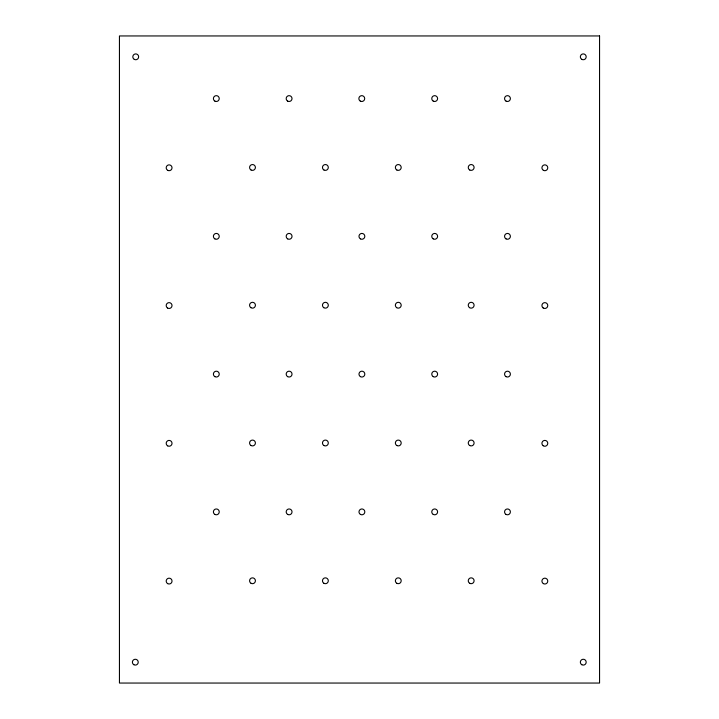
<?xml version="1.0" encoding="UTF-8"?>
<svg xmlns="http://www.w3.org/2000/svg" width="719" height="719" viewBox="0 0 719 719"><rect width="100%" height="100%" fill="white"/><g stroke="black" fill="none" stroke-linecap="round" stroke-linejoin="round"><path stroke-width="1.08" d="M599.556 35.95L119.444 35.95L119.444 683.05L599.556 683.05L599.556 35.95M133.851 664.707A2.921 2.921 0 0 0 138.237 662.172A2.921 2.921 0 0 0 133.851 659.647A2.921 2.921 0 0 0 133.851 664.707M134.264 59.353A2.921 2.921 0 0 0 138.65 56.828A2.921 2.921 0 0 0 134.264 54.293A2.921 2.921 0 0 0 134.264 59.353M581.806 664.707A2.921 2.921 0 0 0 586.192 662.172A2.921 2.921 0 0 0 581.806 659.647A2.921 2.921 0 0 0 581.806 664.707M581.806 59.353A2.921 2.921 0 0 0 586.192 56.828A2.921 2.921 0 0 0 581.806 54.293A2.921 2.921 0 0 0 581.806 59.353M360.318 101.109A2.921 2.921 0 0 0 364.704 98.575A2.921 2.921 0 0 0 360.318 96.049A2.921 2.921 0 0 0 360.318 101.109M287.636 101.1A2.921 2.921 0 0 0 292.022 98.575A2.921 2.921 0 0 0 287.636 96.04A2.921 2.921 0 0 0 287.636 101.1M214.855 101.1A2.921 2.921 0 0 0 219.241 98.575A2.921 2.921 0 0 0 214.855 96.04A2.921 2.921 0 0 0 214.855 101.1M433.224 101.1A2.921 2.921 0 0 0 437.601 98.575A2.921 2.921 0 0 0 433.224 96.04A2.921 2.921 0 0 0 433.224 101.1M506.014 101.1A2.921 2.921 0 0 0 510.391 98.575A2.921 2.921 0 0 0 506.014 96.04A2.921 2.921 0 0 0 506.014 101.1M214.855 238.87A2.921 2.921 0 0 0 219.241 236.344A2.921 2.921 0 0 0 214.855 233.81A2.921 2.921 0 0 0 214.855 238.87M287.645 238.87A2.921 2.921 0 0 0 292.031 236.344A2.921 2.921 0 0 0 287.645 233.81A2.921 2.921 0 0 0 287.645 238.87M360.435 238.87A2.921 2.921 0 0 0 364.821 236.344A2.921 2.921 0 0 0 360.435 233.81A2.921 2.921 0 0 0 360.435 238.87M433.224 238.87A2.921 2.921 0 0 0 437.601 236.344A2.921 2.921 0 0 0 433.224 233.81A2.921 2.921 0 0 0 433.224 238.87M506.014 238.87A2.921 2.921 0 0 0 510.391 236.344A2.921 2.921 0 0 0 506.014 233.81A2.921 2.921 0 0 0 506.014 238.87M214.855 376.639A2.921 2.921 0 0 0 219.241 374.114A2.921 2.921 0 0 0 214.855 371.579A2.921 2.921 0 0 0 214.855 376.639M287.645 376.639A2.921 2.921 0 0 0 292.031 374.114A2.921 2.921 0 0 0 287.645 371.579A2.921 2.921 0 0 0 287.645 376.639M360.435 376.639A2.921 2.921 0 0 0 364.821 374.114A2.921 2.921 0 0 0 360.435 371.579A2.921 2.921 0 0 0 360.435 376.639M433.224 376.639A2.921 2.921 0 0 0 437.601 374.114A2.921 2.921 0 0 0 433.224 371.579A2.921 2.921 0 0 0 433.224 376.639M506.014 376.639A2.921 2.921 0 0 0 510.391 374.114A2.921 2.921 0 0 0 506.014 371.579A2.921 2.921 0 0 0 506.014 376.639M214.855 514.409A2.921 2.921 0 0 0 219.241 511.883A2.921 2.921 0 0 0 214.855 509.349A2.921 2.921 0 0 0 214.855 514.409M287.645 514.409A2.921 2.921 0 0 0 292.031 511.883A2.921 2.921 0 0 0 287.645 509.349A2.921 2.921 0 0 0 287.645 514.409M360.435 514.409A2.921 2.921 0 0 0 364.821 511.883A2.921 2.921 0 0 0 360.435 509.349A2.921 2.921 0 0 0 360.435 514.409M433.224 514.409A2.921 2.921 0 0 0 437.601 511.883A2.921 2.921 0 0 0 433.224 509.349A2.921 2.921 0 0 0 433.224 514.409M506.014 514.409A2.921 2.921 0 0 0 510.391 511.883A2.921 2.921 0 0 0 506.014 509.349A2.921 2.921 0 0 0 506.014 514.409M251.039 169.99A2.921 2.921 0 0 0 255.416 167.455A2.921 2.921 0 0 0 251.039 164.93A2.921 2.921 0 0 0 251.039 169.99M323.927 169.99A2.921 2.921 0 0 0 328.313 167.455A2.921 2.921 0 0 0 323.927 164.93A2.921 2.921 0 0 0 323.927 169.99M396.825 169.99A2.921 2.921 0 0 0 401.202 167.455A2.921 2.921 0 0 0 396.825 164.93A2.921 2.921 0 0 0 396.825 169.99M469.714 169.99A2.921 2.921 0 0 0 474.1 167.455A2.921 2.921 0 0 0 469.714 164.93A2.921 2.921 0 0 0 469.714 169.99M250.859 307.651A2.921 2.921 0 0 0 255.416 305.431A2.921 2.921 0 0 0 251.219 302.6A2.921 2.921 0 0 0 250.859 307.651M323.748 307.651A2.921 2.921 0 0 0 328.304 305.431A2.921 2.921 0 0 0 324.116 302.6A2.921 2.921 0 0 0 323.748 307.651M396.645 307.651A2.921 2.921 0 0 0 401.193 305.431A2.921 2.921 0 0 0 397.005 302.6A2.921 2.921 0 0 0 396.645 307.651M469.534 307.651A2.921 2.921 0 0 0 474.091 305.431A2.921 2.921 0 0 0 469.902 302.6A2.921 2.921 0 0 0 469.534 307.651M251.039 445.528A2.921 2.921 0 0 0 255.416 442.994A2.921 2.921 0 0 0 251.039 440.468A2.921 2.921 0 0 0 251.039 445.528M323.927 445.528A2.921 2.921 0 0 0 328.313 442.994A2.921 2.921 0 0 0 323.927 440.468A2.921 2.921 0 0 0 323.927 445.528M396.825 445.528A2.921 2.921 0 0 0 401.202 442.994A2.921 2.921 0 0 0 396.825 440.468A2.921 2.921 0 0 0 396.825 445.528M469.714 445.528A2.921 2.921 0 0 0 474.1 442.994A2.921 2.921 0 0 0 469.714 440.468A2.921 2.921 0 0 0 469.714 445.528M251.039 583.298A2.921 2.921 0 0 0 255.416 580.763A2.921 2.921 0 0 0 251.039 578.238A2.921 2.921 0 0 0 251.039 583.298M323.927 583.298A2.921 2.921 0 0 0 328.313 580.763A2.921 2.921 0 0 0 323.927 578.238A2.921 2.921 0 0 0 323.927 583.298M396.825 583.298A2.921 2.921 0 0 0 401.202 580.763A2.921 2.921 0 0 0 396.825 578.238A2.921 2.921 0 0 0 396.825 583.298M469.714 583.298A2.921 2.921 0 0 0 474.1 580.763A2.921 2.921 0 0 0 469.714 578.238A2.921 2.921 0 0 0 469.714 583.298M167.653 170.313A2.921 2.921 0 0 0 172.03 167.779A2.921 2.921 0 0 0 167.653 165.253A2.921 2.921 0 0 0 167.653 170.313M543.384 170.313A2.921 2.921 0 0 0 547.77 167.779A2.921 2.921 0 0 0 543.384 165.253A2.921 2.921 0 0 0 543.384 170.313M167.473 307.975A2.921 2.921 0 0 0 172.021 305.755A2.921 2.921 0 0 0 167.833 302.924A2.921 2.921 0 0 0 167.473 307.975M543.205 307.975A2.921 2.921 0 0 0 547.761 305.755A2.921 2.921 0 0 0 543.564 302.924A2.921 2.921 0 0 0 543.205 307.975M167.653 445.852A2.921 2.921 0 0 0 172.03 443.317A2.921 2.921 0 0 0 167.653 440.792A2.921 2.921 0 0 0 167.653 445.852M543.205 445.744A2.921 2.921 0 0 0 547.761 443.533A2.921 2.921 0 0 0 543.564 440.693A2.921 2.921 0 0 0 543.205 445.744M167.653 583.621A2.921 2.921 0 0 0 172.03 581.087A2.921 2.921 0 0 0 167.653 578.561A2.921 2.921 0 0 0 167.653 583.621M543.384 583.621A2.921 2.921 0 0 0 547.77 581.087A2.921 2.921 0 0 0 543.384 578.561A2.921 2.921 0 0 0 543.384 583.621"/></g></svg>
